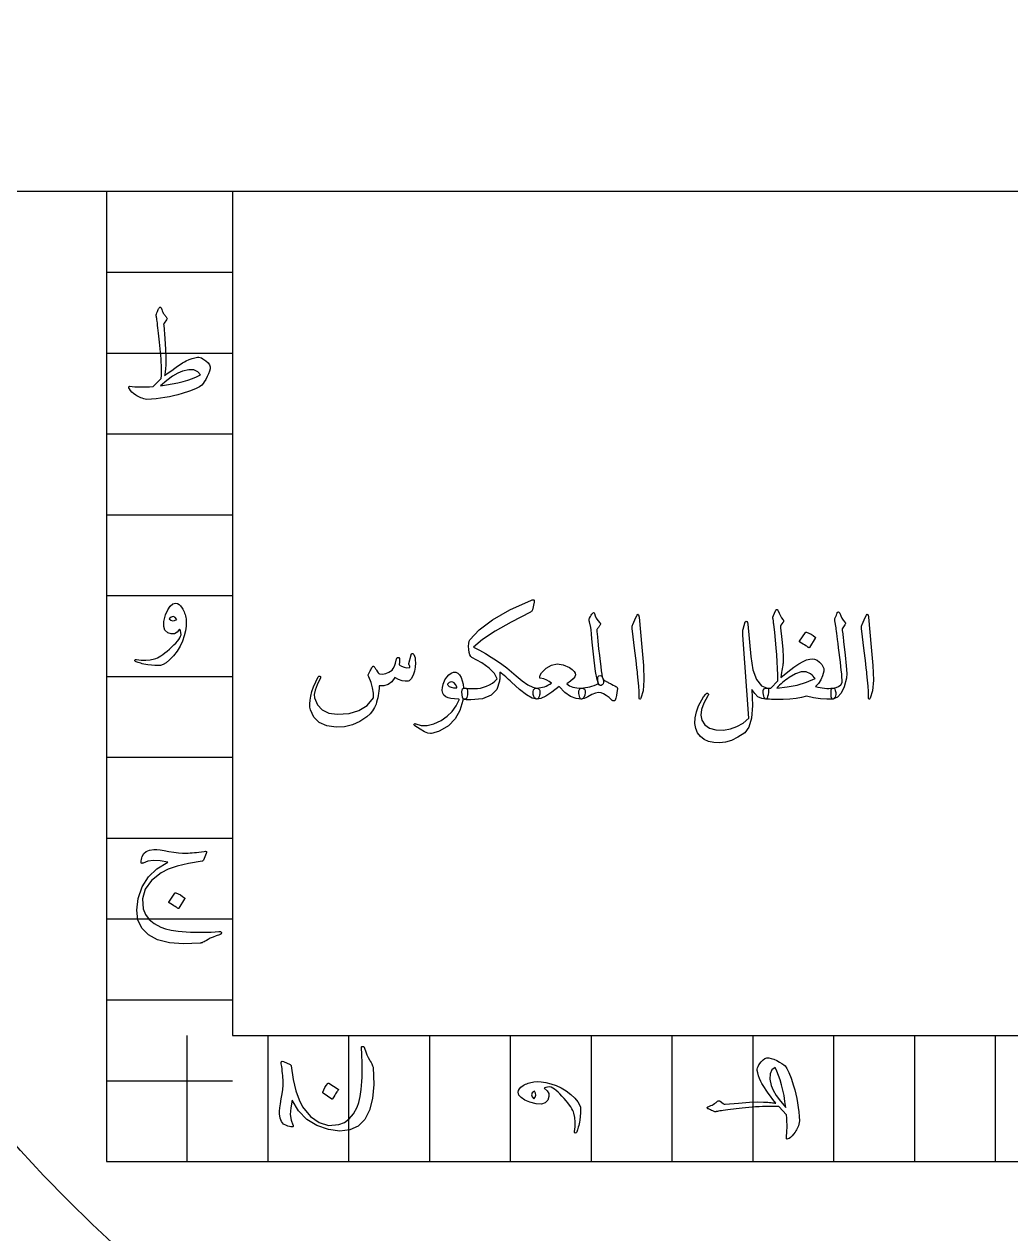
# Model space of a CAD drawing. Header units: millimetres. Extents: x -88 to 88, y -88 to 103.
# Drawn here: x -43.8 to -2.7, y -43.4 to 7 of the extents above; entities that cross this region are included whole.
import ezdxf

# ---------------------------------------------------------------- set-up
doc = ezdxf.new("R2010")
doc.units = ezdxf.units.MM
for name, color, linetype in [('CUT_OUTER', 1, 'Continuous'), ('ENGRAVE', 7, 'Continuous'), ('TEXT', 5, 'Continuous')]:
    doc.layers.add(name, color=color, linetype=linetype)

msp = doc.modelspace()

# ---------------------------------------------------------------- linework, layer by layer
at = {"layer": 'CUT_OUTER'}
msp.add_arc((0, -0.0002), 87.9998, 179.223718, 0.304605, dxfattribs=at)
at = {"layer": 'ENGRAVE'}
for points in [[(-59.4, 0), (59.4, 0)], [(-40.392, 0), (-40.392, -40.392), (40.392, -40.392), (40.392, 0)], [(-40.392, 0), (-35.141, 0)], [(-35.141, 0), (-35.141, -35.141), (35.141, -35.141), (35.141, 0)], [(-40.392, -3.366), (-35.141, -3.366)], [(-40.392, -6.732), (-35.141, -6.732)], [(-40.392, -10.098), (-35.141, -10.098)], [(-40.392, -13.464), (-35.141, -13.464)], [(-40.392, -16.83), (-35.141, -16.83)], [(-40.392, -20.196), (-35.141, -20.196)], [(-40.392, -23.562), (-35.141, -23.562)], [(-40.392, -26.928), (-35.141, -26.928)], [(-40.392, -30.294), (-35.141, -30.294)], [(-40.392, -33.66), (-35.141, -33.66)], [(-37.026, -40.392), (-37.026, -35.141)], [(-33.66, -40.392), (-33.66, -35.141)], [(-30.294, -40.392), (-30.294, -35.141)], [(-26.928, -40.392), (-26.928, -35.141)], [(-23.562, -40.392), (-23.562, -35.141)], [(-20.196, -40.392), (-20.196, -35.141)], [(-16.83, -40.392), (-16.83, -35.141)], [(-13.464, -40.392), (-13.464, -35.141)], [(-10.098, -40.392), (-10.098, -35.141)], [(-6.732, -40.392), (-6.732, -35.141)], [(-3.366, -40.392), (-3.366, -35.141)], [(-40.392, -37.026), (-35.141, -37.026)]]:
    msp.add_lwpolyline(points, dxfattribs=at)
for radius in [86.24, 86.24, 83.93, 79.64, 79.64, 76.252, 69.96, 69.96, 66.264, 59.4, 59.4]:
    msp.add_circle((0, 0), radius, dxfattribs=at)
at = {"layer": 'TEXT'}
for points in [[(-38.3102, -5.1079), (-38.2861, -5.0526), (-38.2645, -5.0037), (-38.2455, -4.9612), (-38.2289, -4.925), (-38.2153, -4.8954), (-38.2048, -4.8729), (-38.1975, -4.8573), (-38.1934, -4.8487), (-38.1848, -4.8376), (-38.1743, -4.8297), (-38.1619, -4.8249), (-38.1476, -4.8233), (-38.1359, -4.8252), (-38.126, -4.8309), (-38.1181, -4.8405), (-38.1121, -4.8538), (-38.0854, -4.9186), (-38.0613, -4.9758), (-38.0397, -5.0253), (-38.0206, -5.0672), (-38.0096, -5.0857), (-37.9971, -5.1054), (-37.983, -5.1263), (-37.9672, -5.1485), (-37.9496, -5.172), (-37.9298, -5.1968), (-37.9077, -5.2229), (-37.8834, -5.2502), (-37.8682, -5.2778), (-37.8631, -5.3048), (-37.8682, -5.3312), (-37.8834, -5.3569), (-37.9799, -5.4839), (-37.993, -5.5046), (-38.0015, -5.5259), (-38.0057, -5.5478), (-38.0054, -5.5703), (-37.9558, -6.1296), (-37.924, -6.5828), (-37.9101, -6.93), (-37.9139, -7.171), (-37.9191, -7.2611), (-37.9247, -7.3432), (-37.9306, -7.4173), (-37.9368, -7.4835), (-37.9433, -7.5421), (-37.9501, -7.5934), (-37.9572, -7.6374), (-37.9647, -7.6741), (-37.8127, -7.5578), (-37.6719, -7.453), (-37.5421, -7.3597), (-37.4235, -7.2777), (-37.3163, -7.2069), (-37.2209, -7.1469), (-37.1372, -7.0976), (-37.0653, -7.0592), (-36.9373, -7.0021), (-36.8175, -6.9576), (-36.7061, -6.9258), (-36.6028, -6.9068), (-36.5482, -6.9052), (-36.491, -6.9157), (-36.4313, -6.9382), (-36.3691, -6.9728), (-36.2459, -7.0602), (-36.1557, -7.1443), (-36.0985, -7.2253), (-36.0744, -7.3031), (-36.0759, -7.3898), (-36.096, -7.4873), (-36.1344, -7.5956), (-36.1912, -7.7147), (-36.2548, -7.8319), (-36.3132, -7.9294), (-36.3665, -8.0072), (-36.4148, -8.0654), (-36.5139, -8.1387), (-36.6841, -8.2216), (-36.9255, -8.314), (-37.238, -8.416), (-37.4122, -8.4665), (-37.5893, -8.5113), (-37.7692, -8.5503), (-37.952, -8.5837), (-38.137, -8.6116), (-38.3236, -8.6345), (-38.5118, -8.6523), (-38.7015, -8.665), (-38.7709, -8.651), (-38.8368, -8.6345), (-38.8992, -8.6155), (-38.9581, -8.5939), (-39.0142, -8.5697), (-39.068, -8.543), (-39.1196, -8.5138), (-39.169, -8.4821), (-39.2557, -8.4185), (-39.3278, -8.355), (-39.3853, -8.2915), (-39.4282, -8.228), (-39.4517, -8.1753), (-39.4561, -8.1391), (-39.4415, -8.1194), (-39.4079, -8.1162), (-39.3127, -8.1275), (-39.2103, -8.1359), (-39.1006, -8.1414), (-38.9836, -8.1441), (-38.8592, -8.144), (-38.7276, -8.141), (-38.5886, -8.1351), (-38.4424, -8.1263), (-38.107, -7.796), (-38.1008, -7.6633), (-38.0975, -7.5293), (-38.097, -7.394), (-38.0994, -7.2574), (-38.1043, -7.1192), (-38.1114, -6.9792), (-38.1208, -6.8372), (-38.1324, -6.6933), (-38.1454, -6.5509), (-38.1591, -6.4132), (-38.1734, -6.2803), (-38.1883, -6.1522), (-38.2032, -6.0285), (-38.2175, -5.9089), (-38.2312, -5.7934), (-38.2442, -5.6821), (-38.2564, -5.5791), (-38.2677, -5.4884), (-38.278, -5.4101), (-38.2874, -5.3442), (-38.2958, -5.2904), (-38.3033, -5.2483), (-38.3098, -5.2179), (-38.3153, -5.1994), (-38.3188, -5.1784), (-38.3191, -5.1562), (-38.3163, -5.1327), (-38.3102, -5.1079)], [(-37.2228, -7.4861), (-37.4194, -7.5677), (-37.6382, -7.6957), (-37.8793, -7.87), (-38.1426, -8.0908), (-37.8874, -8.0592), (-37.6452, -8.0203), (-37.4161, -7.9741), (-37.1999, -7.9205), (-36.9971, -7.8604), (-36.808, -7.7941), (-36.6325, -7.7219), (-36.4707, -7.6436), (-36.5806, -7.508), (-36.7426, -7.4365), (-36.9566, -7.4292), (-37.2228, -7.4861)], [(-25.4758, -20.6787), (-25.4653, -20.6797), (-25.444, -20.6826), (-25.4119, -20.6873), (-25.369, -20.694), (-25.3419, -20.6964), (-25.3112, -20.6984), (-25.2771, -20.7002), (-25.2395, -20.7016), (-25.198, -20.7027), (-25.1524, -20.7035), (-25.1027, -20.704), (-25.0489, -20.7042), (-24.9384, -20.6978), (-24.8202, -20.6787), (-24.6945, -20.647), (-24.5611, -20.6025), (-24.4328, -20.5457), (-24.3172, -20.4768), (-24.2143, -20.3958), (-24.1241, -20.3027), (-24.2355, -20.0734), (-24.448, -19.8479), (-24.7615, -19.6262), (-25.1759, -19.4084), (-25.222, -19.3626), (-25.2585, -19.2915), (-25.2855, -19.1949), (-25.303, -19.073), (-25.3093, -18.9355), (-25.303, -18.8227), (-25.2839, -18.7347), (-25.2522, -18.6715), (-24.8726, -18.2558), (-24.3184, -17.842), (-23.5895, -17.43), (-22.686, -17.02), (-22.6644, -17.0133), (-22.6453, -17.0086), (-22.6288, -17.0057), (-22.6148, -17.0048), (-22.597, -17.0079), (-22.5843, -17.0175), (-22.5767, -17.0334), (-22.5742, -17.0556), (-22.5745, -17.0699), (-22.5754, -17.0823), (-22.577, -17.0927), (-22.5793, -17.1013), (-22.6504, -17.4265), (-22.6612, -17.4532), (-22.6783, -17.4774), (-22.7019, -17.499), (-22.7317, -17.518), (-23.5413, -17.9347), (-24.2066, -18.3158), (-24.7278, -18.6614), (-25.1048, -18.9713), (-24.8504, -19.1057), (-24.6055, -19.2445), (-24.3702, -19.3877), (-24.1444, -19.5354), (-23.9278, -19.6875), (-23.7201, -19.8441), (-23.5213, -20.0051), (-23.3313, -20.1706), (-23.075, -20.3837), (-22.8448, -20.5403), (-22.6406, -20.6403), (-22.4624, -20.6838), (-22.409, -20.6991), (-22.3709, -20.7296), (-22.348, -20.7753), (-22.3404, -20.8363), (-22.3426, -20.883), (-22.3493, -20.9316), (-22.3604, -20.9821), (-22.376, -21.0345), (-22.3947, -21.0811), (-22.4154, -21.1145), (-22.4379, -21.1345), (-22.4624, -21.1412), (-22.6602, -21.0973), (-22.9032, -20.9659), (-23.1913, -20.7467), (-23.5244, -20.4399), (-23.5832, -20.3821), (-23.6426, -20.3256), (-23.7026, -20.2703), (-23.7633, -20.2163), (-23.8246, -20.1639), (-23.8865, -20.1134), (-23.9491, -20.0648), (-24.0123, -20.0181), (-24.0081, -20.0686), (-24.0059, -20.1185), (-24.0056, -20.1677), (-24.0072, -20.2163), (-24.01, -20.264), (-24.0135, -20.3103), (-24.0177, -20.3554), (-24.0224, -20.3993), (-24.1387, -20.7372), (-24.3756, -20.9786), (-24.7332, -21.1234), (-25.2115, -21.1717), (-25.2536, -21.1713), (-25.2935, -21.1704), (-25.3311, -21.1688), (-25.3665, -21.1666), (-25.3997, -21.1637), (-25.4307, -21.1602), (-25.4594, -21.1561), (-25.4859, -21.1513), (-25.5304, -21.1221), (-25.5621, -21.0599), (-25.5812, -20.9646), (-25.5876, -20.8363), (-25.5806, -20.7674), (-25.5596, -20.7181), (-25.5247, -20.6886), (-25.4758, -20.6787)], [(-37.924, -17.6349), (-37.8313, -17.4196), (-37.7309, -17.2665), (-37.623, -17.1756), (-37.5074, -17.1471), (-37.4349, -17.1598), (-37.3651, -17.1979), (-37.2977, -17.2614), (-37.233, -17.3503), (-37.2018, -17.4018), (-37.1745, -17.4545), (-37.151, -17.5085), (-37.1313, -17.5637), (-37.1145, -17.6206), (-37.0996, -17.6794), (-37.0865, -17.74), (-37.0754, -17.8026), (-37.0649, -17.942), (-37.0742, -18.1062), (-37.1031, -18.2952), (-37.1516, -18.5089), (-37.2234, -18.7303), (-37.3219, -18.9421), (-37.447, -19.1444), (-37.5988, -19.3372), (-37.7579, -19.5052), (-37.8999, -19.6281), (-38.0247, -19.7059), (-38.1324, -19.7387), (-38.2423, -19.7444), (-38.3687, -19.7412), (-38.5116, -19.7291), (-38.671, -19.7082), (-38.7519, -19.695), (-38.8267, -19.6809), (-38.8954, -19.6658), (-38.9581, -19.6497), (-39.0152, -19.6334), (-39.0668, -19.6173), (-39.113, -19.6016), (-39.1538, -19.5862), (-39.1779, -19.5729), (-39.1944, -19.5583), (-39.2033, -19.5424), (-39.2046, -19.5252), (-39.1967, -19.5081), (-39.183, -19.4973), (-39.1636, -19.4928), (-39.1385, -19.4947), (-38.9426, -19.5138), (-38.7511, -19.5151), (-38.564, -19.4986), (-38.3814, -19.4643), (-38.325, -19.4468), (-38.2626, -19.4198), (-38.1942, -19.3833), (-38.1197, -19.3372), (-38.0392, -19.2816), (-37.9526, -19.2165), (-37.8601, -19.1419), (-37.7614, -19.0577), (-37.6649, -18.9707), (-37.5785, -18.8875), (-37.5023, -18.8081), (-37.4362, -18.7325), (-37.3806, -18.6604), (-37.3359, -18.5915), (-37.3019, -18.5258), (-37.2787, -18.4632), (-37.292, -18.3685), (-37.3066, -18.298), (-37.3225, -18.2517), (-37.3397, -18.2294), (-37.4429, -18.3511), (-37.5594, -18.4162), (-37.6893, -18.4248), (-37.8326, -18.3768), (-37.9507, -18.2733), (-38.0054, -18.1151), (-37.9965, -17.9023), (-37.924, -17.6349)], [(-19.9267, -18.7223), (-19.8946, -19.0425), (-19.8644, -19.3271), (-19.8362, -19.576), (-19.8098, -19.7895), (-19.7853, -19.967), (-19.7628, -20.1083), (-19.7422, -20.2135), (-19.7234, -20.2824), (-19.6961, -20.3713), (-19.6904, -20.445), (-19.7063, -20.5034), (-19.7437, -20.5466), (-19.7898, -20.5704), (-19.8314, -20.5708), (-19.8686, -20.5476), (-19.9013, -20.5009), (-19.9588, -20.3227), (-20.0194, -19.9965), (-20.0833, -19.5224), (-20.1503, -18.9002), (-20.1741, -18.6325), (-20.1947, -18.4187), (-20.2122, -18.259), (-20.2265, -18.1532), (-20.2824, -17.9195), (-20.2897, -17.8782), (-20.2913, -17.8407), (-20.2872, -17.807), (-20.2773, -17.7772), (-20.2338, -17.7041), (-20.1998, -17.6476), (-20.1754, -17.6076), (-20.1604, -17.5841), (-20.1299, -17.5495), (-20.1045, -17.5371), (-20.0842, -17.5469), (-20.069, -17.579), (-20.0413, -17.6698), (-19.994, -17.7645), (-19.927, -17.8629), (-19.8403, -17.9652), (-19.8244, -17.9855), (-19.8174, -18.0058), (-19.8193, -18.0262), (-19.8301, -18.0465), (-19.8474, -18.0711), (-19.8638, -18.0941), (-19.8792, -18.1156), (-19.8936, -18.1354), (-19.9071, -18.1537), (-19.9197, -18.1704), (-19.9313, -18.1854), (-19.9419, -18.1989), (-19.9572, -18.2218), (-19.9673, -18.2447), (-19.9724, -18.2675), (-19.9724, -18.2904), (-19.9657, -18.3403), (-19.9559, -18.4289), (-19.9429, -18.5562), (-19.9267, -18.7223)], [(-18.3463, -17.7365), (-18.2977, -17.6425), (-18.2586, -17.6095), (-18.2291, -17.6374), (-18.2091, -17.7264), (-18.0922, -18.9713), (-18.0227, -19.7355), (-18.0071, -20.3459), (-18.0455, -20.8026), (-18.138, -21.1056), (-18.1548, -21.1304), (-18.1697, -21.1437), (-18.1827, -21.1456), (-18.1939, -21.1361), (-18.2028, -21.1212), (-18.2091, -21.1018), (-18.2129, -21.078), (-18.2142, -21.0497), (-18.2142, -20.8296), (-18.2243, -20.5962), (-18.2447, -20.3494), (-18.2752, -20.0893), (-18.2818, -20.0213), (-18.3018, -19.8377), (-18.3352, -19.5386), (-18.3819, -19.1238), (-18.4937, -18.204), (-18.4962, -18.1551), (-18.4937, -18.11), (-18.4861, -18.0687), (-18.4733, -18.0312)], [(-11.2423, -21.0192), (-11.4462, -21.0751), (-11.6767, -21.1158), (-11.934, -21.1412), (-12.2179, -21.1513), (-12.3604, -21.1532), (-12.4879, -21.1539), (-12.6005, -21.1532), (-12.6981, -21.1513), (-12.7809, -21.1488), (-12.8487, -21.1463), (-12.9016, -21.1437), (-12.9395, -21.1412), (-12.9595, -21.1301), (-12.9789, -21.1069), (-12.9976, -21.0716), (-13.0157, -21.0243), (-13.051, -20.8811), (-13.05, -20.7766), (-13.0129, -20.7108), (-12.9395, -20.6838), (-12.721, -20.6787), (-12.4415, -20.3789), (-12.4418, -20.1287), (-12.4479, -19.8657), (-12.4596, -19.59), (-12.4771, -19.3016), (-12.5003, -19.0009), (-12.5292, -18.688), (-12.5638, -18.3631), (-12.6041, -18.0262), (-12.6091, -17.9779), (-12.6137, -17.9347), (-12.6179, -17.8966), (-12.6219, -17.8636), (-12.6259, -17.8356), (-12.6302, -17.8127), (-12.6348, -17.795), (-12.6397, -17.7823), (-12.6397, -17.734), (-12.6194, -17.6603), (-12.5787, -17.5612), (-12.5177, -17.4367), (-12.5095, -17.4234), (-12.5, -17.4138), (-12.4892, -17.4081), (-12.4771, -17.4062), (-12.465, -17.4084), (-12.4542, -17.4151), (-12.4447, -17.4262), (-12.4364, -17.4418), (-12.3831, -17.5685), (-12.3297, -17.6743), (-12.2764, -17.7591), (-12.223, -17.8229), (-12.2001, -17.8521), (-12.1925, -17.8839), (-12.2001, -17.9182), (-12.223, -17.955), (-12.3094, -18.0668), (-12.3199, -18.0852), (-12.3259, -18.11), (-12.3275, -18.1411), (-12.3246, -18.1786), (-12.2684, -18.6588), (-12.2319, -19.0628), (-12.2151, -19.3906), (-12.2179, -19.6421), (-12.2217, -19.687), (-12.2281, -19.7406), (-12.237, -19.8027), (-12.2484, -19.8733), (-12.2621, -19.9522), (-12.2776, -20.0391), (-12.2951, -20.1339), (-12.3145, -20.2367), (-12.022, -19.9988), (-11.7695, -19.8085), (-11.557, -19.6659), (-11.3846, -19.571), (-11.235, -19.5097), (-11.1063, -19.4731), (-10.9987, -19.4614), (-10.912, -19.4744), (-10.7986, -19.5217), (-10.6973, -19.5976), (-10.608, -19.7021), (-10.5308, -19.8352), (-10.5207, -19.8616), (-10.5156, -19.8949), (-10.5156, -19.9353), (-10.5207, -19.9826), (-10.569, -20.169), (-10.6426, -20.337), (-10.7417, -20.4866), (-10.8662, -20.6178), (-10.7703, -20.6411), (-10.6757, -20.6603), (-10.5823, -20.6754), (-10.4902, -20.6864), (-10.3994, -20.6929), (-10.3098, -20.6946), (-10.2215, -20.6916), (-10.1345, -20.6838), (-10.1021, -20.6857), (-10.076, -20.7016), (-10.0564, -20.7315), (-10.043, -20.7753), (-10.0262, -20.8671), (-10.0214, -20.9443), (-10.0287, -21.0068), (-10.0481, -21.0548), (-10.0745, -21.0926), (-10.0976, -21.1196), (-10.1177, -21.1358), (-10.1345, -21.1412), (-10.3905, -21.1488), (-10.6604, -21.131), (-10.9444, -21.0878), (-11.2423, -21.0192)], [(-10.0583, -17.7873), (-10.024, -17.7044), (-9.9973, -17.6387), (-9.9782, -17.5901), (-9.9668, -17.5587), (-9.9579, -17.5387), (-9.9465, -17.5244), (-9.9325, -17.5158), (-9.916, -17.5129), (-9.8972, -17.5161), (-9.8817, -17.5256), (-9.8693, -17.5415), (-9.8601, -17.5637), (-9.8178, -17.6727), (-9.7673, -17.7708), (-9.7086, -17.8582), (-9.6416, -17.9347), (-9.6228, -17.9592), (-9.6174, -17.9868), (-9.6254, -18.0176), (-9.6467, -18.0516), (-9.7584, -18.2091), (-9.7508, -18.2796), (-9.7432, -18.3488), (-9.7356, -18.4168), (-9.728, -18.4835), (-9.7203, -18.5489), (-9.7127, -18.6131), (-9.7051, -18.676), (-9.6975, -18.7376), (-9.6273, -19.308), (-9.5844, -19.7539), (-9.5688, -20.0753), (-9.5806, -20.2722), (-9.6765, -20.6295), (-9.8016, -20.8934), (-9.956, -21.064), (-10.1396, -21.1412), (-10.1446, -21.1412), (-10.1497, -21.1412), (-10.1548, -21.1412), (-10.1599, -21.1412), (-10.1901, -21.1126), (-10.2094, -21.0472), (-10.218, -20.9449), (-10.2158, -20.8058), (-10.211, -20.7543), (-10.1967, -20.7169), (-10.1729, -20.6934), (-10.1396, -20.6838), (-10.0106, -20.6581), (-9.9033, -20.6114), (-9.8175, -20.5438), (-9.7534, -20.4552), (-9.7577, -20.3488), (-9.7654, -20.2278), (-9.7767, -20.0921), (-9.7915, -19.9419), (-9.8094, -19.7777), (-9.8302, -19.6002), (-9.8539, -19.4093), (-9.8804, -19.2051), (-9.9049, -19.0044), (-9.9274, -18.824), (-9.9481, -18.6639), (-9.9668, -18.5242), (-9.983, -18.4047), (-9.996, -18.3057), (-10.0059, -18.2269), (-10.0125, -18.1685), (-10.0633, -17.8788), (-10.0649, -17.8502), (-10.0646, -17.8254), (-10.0624, -17.8045), (-10.0583, -17.7873)], [(-8.798, -17.7365), (-8.7494, -17.6425), (-8.7104, -17.6095), (-8.6808, -17.6374), (-8.6608, -17.7264), (-8.544, -18.9713), (-8.4744, -19.7355), (-8.4588, -20.3459), (-8.4973, -20.8026), (-8.5897, -21.1056), (-8.6065, -21.1304), (-8.6214, -21.1437), (-8.6345, -21.1456), (-8.6456, -21.1361), (-8.6545, -21.1212), (-8.6608, -21.1018), (-8.6646, -21.078), (-8.6659, -21.0497), (-8.6659, -20.8296), (-8.6761, -20.5962), (-8.6964, -20.3494), (-8.7269, -20.0893), (-8.7336, -20.0213), (-8.7536, -19.8377), (-8.7869, -19.5386), (-8.8336, -19.1238), (-8.9454, -18.204), (-8.9479, -18.1551), (-8.9454, -18.11), (-8.9378, -18.0687), (-8.9251, -18.0312)], [(-37.4616, -17.8229), (-37.5366, -17.7321), (-37.6141, -17.6984), (-37.6941, -17.7219), (-37.7767, -17.8026), (-37.7094, -17.8572), (-37.6344, -17.8788), (-37.5518, -17.8674), (-37.4616, -17.8229)], [(-13.5595, -19.3728), (-13.4689, -19.9191), (-13.3194, -20.323), (-13.1107, -20.5847), (-12.843, -20.7042), (-12.8258, -20.7296), (-12.8201, -20.7804), (-12.8258, -20.8566), (-12.843, -20.9582), (-12.8601, -21.0383), (-12.8811, -21.0954), (-12.9058, -21.1297), (-12.9344, -21.1412), (-13.1078, -21.1158), (-13.2622, -21.0395), (-13.3975, -20.9125), (-13.5137, -20.7346), (-13.4867, -21.408), (-13.5277, -21.9339), (-13.6366, -22.3125), (-13.8135, -22.5437), (-14.0943, -22.7263), (-14.3624, -22.8575), (-14.6177, -22.9372), (-14.8603, -22.9655), (-15.1027, -22.9524), (-15.3164, -22.9032), (-15.5016, -22.8178), (-15.6582, -22.6961), (-15.7785, -22.5431), (-15.8551, -22.3633), (-15.8878, -22.1569), (-15.8767, -21.9237), (-15.8543, -21.7992), (-15.8227, -21.6747), (-15.7819, -21.5502), (-15.7318, -21.4257), (-15.6723, -21.3012), (-15.6029, -21.1767), (-15.5237, -21.0522), (-15.4346, -20.9277), (-15.4212, -20.9144), (-15.4066, -20.9049), (-15.3907, -20.8992), (-15.3736, -20.8973), (-15.3593, -20.8992), (-15.3469, -20.9049), (-15.3364, -20.9144), (-15.3279, -20.9277), (-15.3231, -20.9439), (-15.324, -20.962), (-15.3307, -20.9821), (-15.3431, -21.004), (-15.5175, -21.3054), (-15.6188, -21.5744), (-15.647, -21.811), (-15.6023, -22.0152), (-15.4711, -22.2124), (-15.2758, -22.3468), (-15.0163, -22.4182), (-14.6927, -22.4268), (-14.4062, -22.3811), (-14.1362, -22.2845), (-13.8828, -22.1372), (-13.6459, -21.939), (-13.8898, -18.4835), (-13.8952, -18.4009), (-13.8961, -18.3311), (-13.8926, -18.2739), (-13.8847, -18.2294), (-13.7881, -17.9245), (-13.7513, -17.8985), (-13.7221, -17.9068), (-13.7005, -17.9493), (-13.6865, -18.0262)], [(-11.2829, -18.3616), (-11.2766, -18.3552), (-11.2677, -18.3514), (-11.2562, -18.3501), (-11.2423, -18.3514), (-11.1435, -18.3914), (-11.0504, -18.4403), (-10.9631, -18.4981), (-10.8815, -18.5648), (-10.8735, -18.575), (-10.87, -18.5851), (-10.871, -18.5953), (-10.8764, -18.6055), (-11.1152, -18.9917), (-11.1241, -19.0009), (-11.1356, -19.0031), (-11.1495, -18.9983), (-11.166, -18.9866), (-11.1803, -18.9764), (-11.2029, -18.9612), (-11.2337, -18.9409), (-11.2728, -18.9154), (-11.3207, -18.885), (-11.3782, -18.8494), (-11.4452, -18.8087), (-11.5218, -18.763), (-11.5319, -18.7554), (-11.537, -18.7478), (-11.537, -18.7401), (-11.5319, -18.7325)], [(-27.7066, -19.2966), (-27.6977, -19.2743), (-27.6862, -19.2584), (-27.6723, -19.2489), (-27.6558, -19.2457), (-27.6345, -19.2483), (-27.6164, -19.2559), (-27.6014, -19.2686), (-27.5897, -19.2864), (-27.5608, -19.3499), (-27.5401, -19.4287), (-27.5278, -19.5227), (-27.5236, -19.6319), (-27.5347, -19.8104), (-27.5681, -19.98), (-27.6237, -20.1407), (-27.7015, -20.2925), (-27.7282, -20.3291), (-27.7574, -20.3573), (-27.7891, -20.3773), (-27.8234, -20.3891), (-27.9476, -20.397), (-28.0813, -20.3751), (-28.2246, -20.3234), (-28.3773, -20.2417), (-28.506, -20.418), (-28.6581, -20.5352), (-28.8337, -20.5933), (-29.0329, -20.5924), (-29.0394, -20.6996), (-29.0487, -20.8026), (-29.061, -20.9015), (-29.0761, -20.9963), (-29.094, -21.0877), (-29.1148, -21.1761), (-29.1385, -21.2617), (-29.165, -21.3444), (-29.2266, -21.4937), (-29.3098, -21.6315), (-29.4146, -21.7579), (-29.541, -21.8729), (-29.8367, -22.0698), (-30.1495, -22.2083), (-30.4795, -22.2883), (-30.8267, -22.3099), (-31.2176, -22.2569), (-31.5266, -22.1181), (-31.7537, -21.8936), (-31.8989, -21.5833), (-31.9186, -21.4715), (-31.9217, -21.3394), (-31.9084, -21.1869), (-31.8785, -21.0141), (-31.8306, -20.8248), (-31.7629, -20.6279), (-31.6756, -20.4234), (-31.5686, -20.2112), (-31.56, -20.1979), (-31.5495, -20.1884), (-31.5371, -20.1827), (-31.5228, -20.1808), (-31.5085, -20.182), (-31.4962, -20.1858), (-31.4857, -20.1922), (-31.4771, -20.2011), (-31.4714, -20.2141), (-31.4695, -20.2278), (-31.4714, -20.2421), (-31.4771, -20.257), (-31.613, -20.5393), (-31.7007, -20.7715), (-31.7401, -20.9535), (-31.7312, -21.0853), (-31.6029, -21.3759), (-31.4009, -21.5871), (-31.1252, -21.7189), (-30.7758, -21.7713), (-30.2874, -21.7402), (-29.8739, -21.6163), (-29.5353, -21.3997), (-29.2717, -21.0904), (-29.2726, -20.8865), (-29.306, -20.6711), (-29.3717, -20.4444), (-29.4699, -20.2062), (-29.4823, -20.182), (-29.4889, -20.1604), (-29.4899, -20.1414), (-29.4851, -20.1249), (-29.4578, -20.0682), (-29.4318, -20.015), (-29.407, -19.9653), (-29.3835, -19.9191), (-29.3613, -19.877), (-29.3403, -19.8397), (-29.3206, -19.8071), (-29.3022, -19.7793), (-29.2917, -19.7676), (-29.2806, -19.7628), (-29.2688, -19.765), (-29.2564, -19.7742), (-29.2501, -19.7812), (-29.2412, -19.792), (-29.2298, -19.8066), (-29.2158, -19.825), (-29.1999, -19.8473), (-29.1828, -19.8733), (-29.1643, -19.9032), (-29.1447, -19.9368), (-29.1046, -20.0016), (-29.071, -20.0486), (-29.0437, -20.0779), (-29.0227, -20.0893), (-28.8906, -20.1004), (-28.7585, -20.0779), (-28.6263, -20.0216), (-28.4942, -19.9318), (-28.4463, -19.872), (-28.3989, -19.7742), (-28.3522, -19.6383), (-28.3062, -19.4643), (-28.3017, -19.4477), (-28.2935, -19.4338), (-28.2814, -19.4223), (-28.2655, -19.4134), (-28.2506, -19.4077), (-28.2363, -19.4058), (-28.2227, -19.4077), (-28.2096, -19.4134), (-28.1903, -19.4452), (-28.183, -19.5049), (-28.1877, -19.5926), (-28.2046, -19.7082), (-28.102, -19.7711), (-27.9924, -19.8123), (-27.8758, -19.832), (-27.7523, -19.8301), (-27.7539, -19.793), (-27.7587, -19.7628), (-27.7666, -19.7396), (-27.7777, -19.7234), (-27.7904, -19.7082), (-27.798, -19.6929), (-27.8006, -19.6777), (-27.798, -19.6624)], [(-25.552, -21.1971), (-25.6711, -21.6153), (-25.8708, -21.9657), (-26.1513, -22.248), (-26.5124, -22.4624), (-26.5629, -22.4841), (-26.6128, -22.5037), (-26.662, -22.521), (-26.7106, -22.5361), (-26.7582, -22.5486), (-26.8046, -22.5583), (-26.8497, -22.5651), (-26.8935, -22.5691), (-27.0028, -22.5535), (-27.1476, -22.4967), (-27.328, -22.3985), (-27.544, -22.2591), (-27.5671, -22.2391), (-27.5808, -22.2197), (-27.5849, -22.201), (-27.5795, -22.1829), (-27.5675, -22.1689), (-27.5516, -22.1626), (-27.5319, -22.1638), (-27.5084, -22.1727), (-27.2838, -22.2455), (-27.032, -22.2451), (-26.7528, -22.1718), (-26.4463, -22.0254), (-26.1961, -21.8555), (-25.989, -21.6557), (-25.8251, -21.4261), (-25.7044, -21.1666), (-25.7054, -21.1574), (-25.7082, -21.1501), (-25.713, -21.1447), (-25.7197, -21.1412), (-25.8947, -21.131), (-26.0436, -21.1107), (-26.1665, -21.0802), (-26.2634, -21.0395), (-26.3384, -20.9767), (-26.3854, -20.8896), (-26.4044, -20.7785), (-26.3955, -20.6432), (-26.3927, -20.6252), (-26.3892, -20.607), (-26.385, -20.5884), (-26.3803, -20.5695), (-26.3749, -20.55), (-26.3688, -20.5295), (-26.3622, -20.508), (-26.3549, -20.4856), (-26.2952, -20.3405), (-26.2227, -20.2201), (-26.1376, -20.1245), (-26.0398, -20.0537), (-25.9398, -20.015), (-25.848, -20.0156), (-25.7645, -20.0556), (-25.6892, -20.135), (-25.6234, -20.2455), (-25.5736, -20.3739), (-25.5396, -20.52), (-25.5215, -20.6838), (-25.5115, -20.6837), (-25.5018, -20.6832), (-25.4924, -20.6824), (-25.4834, -20.6813), (-25.4743, -20.6802), (-25.465, -20.6794), (-25.4553, -20.6789), (-25.4453, -20.6787), (-25.411, -20.6861), (-25.3843, -20.708), (-25.3652, -20.7445), (-25.3538, -20.7956), (-25.349, -20.8518), (-25.35, -20.9087), (-25.3567, -20.9662), (-25.369, -21.0243), (-25.3852, -21.0754), (-25.4033, -21.112), (-25.4234, -21.1339), (-25.4453, -21.1412), (-25.5418, -21.1412), (-25.5425, -21.1504), (-25.5444, -21.1628), (-25.5475, -21.1783), (-25.552, -21.1971)], [(-20.6025, -20.6838), (-20.5282, -20.6949), (-20.478, -20.7283), (-20.452, -20.7839), (-20.4501, -20.8617), (-20.4749, -20.9821), (-20.5085, -21.0688), (-20.5511, -21.1218), (-20.6025, -21.1412), (-20.8366, -21.1199), (-21.0713, -21.0256), (-21.3066, -20.8582), (-21.5426, -20.6178), (-21.8402, -20.8487), (-22.0927, -21.0129), (-22.3001, -21.1104), (-22.4624, -21.1412), (-22.5161, -21.1291), (-22.5602, -21.0929), (-22.5948, -21.0326), (-22.6199, -20.9481), (-22.6272, -20.8363), (-22.6034, -20.755), (-22.5485, -20.7042), (-22.4624, -20.6838), (-22.3841, -20.6762), (-22.3068, -20.6635), (-22.2304, -20.6457), (-22.1549, -20.6229), (-22.0805, -20.5946), (-22.0069, -20.5606), (-21.9344, -20.5209), (-21.8628, -20.4755), (-21.9507, -20.4037), (-22.0571, -20.3459), (-22.1819, -20.3021), (-22.3252, -20.2722), (-22.3382, -20.2668), (-22.3468, -20.2557), (-22.3509, -20.2389), (-22.3506, -20.2163), (-22.3264, -20.1385), (-22.2744, -20.0524), (-22.1943, -19.9581), (-22.0863, -19.8555), (-21.8612, -19.7206), (-21.6227, -19.6713), (-21.3708, -19.7079), (-21.1056, -19.8301), (-20.9932, -19.9083), (-20.915, -19.9851), (-20.8712, -20.0607), (-20.8617, -20.135), (-20.8896, -20.2151), (-20.9582, -20.3027), (-21.0675, -20.398), (-21.2174, -20.5009), (-21.1104, -20.5809), (-20.9722, -20.6381), (-20.8029, -20.6724), (-20.6025, -20.6838)], [(-11.0746, -20.0893), (-11.2502, -20.0093), (-11.457, -20.008), (-11.6948, -20.0855), (-11.9638, -20.2417), (-12.0342, -20.291), (-12.103, -20.3421), (-12.1701, -20.3951), (-12.2357, -20.4501), (-12.2997, -20.5063), (-12.3621, -20.5631), (-12.4229, -20.6206), (-12.4822, -20.6787), (-12.0413, -20.6349), (-11.6285, -20.5543), (-11.2435, -20.4367), (-10.8866, -20.2824), (-10.9174, -20.236), (-10.959, -20.1884), (-11.0114, -20.1395), (-11.0746, -20.0893)], [(-25.7959, -20.6279), (-25.8493, -20.5349), (-25.9077, -20.4691), (-25.9712, -20.4307), (-26.0398, -20.4196), (-26.0808, -20.4304), (-26.1173, -20.4475), (-26.1494, -20.471), (-26.177, -20.5009), (-26.1859, -20.5168), (-26.1872, -20.5339), (-26.1808, -20.5523), (-26.1668, -20.572), (-26.1144, -20.6181), (-26.0385, -20.6495), (-25.9391, -20.6664), (-25.8162, -20.6686), (-25.8035, -20.666), (-25.7959, -20.6584), (-25.7934, -20.6457), (-25.7959, -20.6279)], [(-19.886, -20.1655), (-19.8263, -20.1604), (-19.7793, -20.1757), (-19.745, -20.2112), (-19.7234, -20.2671), (-19.7136, -20.2948), (-19.6942, -20.3218), (-19.6653, -20.3481), (-19.6269, -20.3739), (-19.6027, -20.3874), (-19.576, -20.4024), (-19.5468, -20.4191), (-19.5151, -20.4374), (-19.4808, -20.4566), (-19.4439, -20.4761), (-19.4045, -20.496), (-19.3626, -20.5161), (-19.2845, -20.5539), (-19.2229, -20.586), (-19.1778, -20.6124), (-19.1492, -20.633), (-19.1298, -20.6511), (-19.1174, -20.6699), (-19.112, -20.6892), (-19.1136, -20.7092), (-19.1349, -20.8611), (-19.1581, -20.9913), (-19.1832, -21.0999), (-19.2102, -21.1869), (-19.2172, -21.198), (-19.228, -21.206), (-19.2426, -21.2107), (-19.261, -21.2123), (-19.2842, -21.2114), (-19.3029, -21.2085), (-19.3172, -21.2037), (-19.3271, -21.1971), (-19.4554, -21.078), (-19.576, -20.9849), (-19.6891, -20.9179), (-19.7946, -20.8769), (-19.9013, -20.868), (-20.0283, -20.8922), (-20.1757, -20.9493), (-20.3434, -21.0395), (-20.4244, -21.084), (-20.4945, -21.1158), (-20.5539, -21.1348), (-20.6025, -21.1412), (-20.626, -21.137), (-20.6457, -21.1247), (-20.6616, -21.104), (-20.6737, -21.0751), (-20.715, -20.9096), (-20.7169, -20.7893), (-20.6794, -20.714), (-20.6025, -20.6838), (-20.5203, -20.6743), (-20.4361, -20.661), (-20.35, -20.6438), (-20.2621, -20.6229), (-20.1725, -20.5978), (-20.0817, -20.5682), (-19.9896, -20.5342), (-19.8962, -20.4958), (-19.926, -20.3589), (-19.9343, -20.2582), (-19.921, -20.1938), (-19.886, -20.1655)], [(-36.2293, -27.5703), (-36.3513, -27.8447), (-36.3624, -27.8628), (-36.3754, -27.8764), (-36.3904, -27.8857), (-36.4072, -27.8904), (-36.9709, -27.9793), (-37.4426, -28.0886), (-37.8221, -28.2182), (-38.1095, -28.3681), (-38.5126, -28.6968), (-38.7714, -29.0579), (-38.8861, -29.4514), (-38.8565, -29.8773), (-38.767, -30.1079), (-38.6151, -30.3118), (-38.4011, -30.489), (-38.1248, -30.6395), (-37.9307, -30.7069), (-37.689, -30.7615), (-37.3997, -30.8034), (-37.0627, -30.8326), (-36.8836, -30.8412), (-36.707, -30.8466), (-36.533, -30.8488), (-36.3615, -30.8479), (-36.1931, -30.8441), (-36.0286, -30.8377), (-35.8679, -30.8288), (-35.711, -30.8174), (-35.6742, -30.8149), (-35.645, -30.8174), (-35.6234, -30.825), (-35.6094, -30.8377), (-35.6018, -30.8533), (-35.5992, -30.8695), (-35.6018, -30.8863), (-35.6094, -30.9038), (-35.6149, -30.9132), (-35.6215, -30.9209), (-35.6289, -30.9271), (-35.6373, -30.9317), (-35.6464, -30.9357), (-35.6558, -30.94), (-35.6654, -30.9446), (-35.6755, -30.9495), (-35.8219, -30.9962), (-35.9511, -31.0448), (-36.0632, -31.0953), (-36.1582, -31.1477), (-36.219, -31.1855), (-36.2744, -31.2176), (-36.3245, -31.2439), (-36.3691, -31.2646), (-36.4077, -31.2805), (-36.4396, -31.2925), (-36.4648, -31.3008), (-36.4834, -31.3052), (-37.1783, -31.331), (-37.7691, -31.2811), (-38.2556, -31.1556), (-38.638, -30.9546), (-38.9143, -30.6789), (-39.0776, -30.3347), (-39.1277, -29.9218), (-39.0649, -29.4403), (-38.8984, -28.9553), (-38.638, -28.5421), (-38.2836, -28.2007), (-37.8351, -27.9311), (-38.1527, -27.8704), (-38.4297, -27.8561), (-38.666, -27.8882), (-38.8616, -27.9666), (-38.8787, -27.973), (-38.8946, -27.9768), (-38.9092, -27.9781), (-38.9226, -27.9768), (-38.9337, -27.9727), (-38.9416, -27.9654), (-38.9464, -27.9549), (-38.948, -27.9412), (-38.941, -27.878), (-38.9302, -27.8155), (-38.9156, -27.7535), (-38.8972, -27.6922), (-38.8324, -27.5731), (-38.7295, -27.4852), (-38.5885, -27.4283), (-38.4093, -27.4026), (-38.296, -27.4035), (-38.154, -27.4166), (-37.9834, -27.4416), (-37.7843, -27.4788), (-37.5788, -27.516), (-37.3892, -27.5411), (-37.2155, -27.5541), (-37.0576, -27.555), (-36.9817, -27.5517), (-36.9014, -27.5468), (-36.8166, -27.5403), (-36.7273, -27.5322), (-36.6336, -27.5222), (-36.5355, -27.5099), (-36.4329, -27.4955), (-36.3259, -27.4788), (-36.2646, -27.4769), (-36.2281, -27.4915), (-36.2163, -27.5226), (-36.2293, -27.5703)], [(-37.5404, -29.2167), (-37.534, -29.2104), (-37.5251, -29.2065), (-37.5137, -29.2053), (-37.4997, -29.2065), (-37.401, -29.2466), (-37.3079, -29.2955), (-37.2206, -29.3533), (-37.1389, -29.42), (-37.131, -29.4301), (-37.1275, -29.4403), (-37.1285, -29.4505), (-37.1339, -29.4606), (-37.3727, -29.8468), (-37.3816, -29.856), (-37.393, -29.8583), (-37.407, -29.8535), (-37.4235, -29.8417), (-37.4378, -29.8316), (-37.4604, -29.8163), (-37.4912, -29.796), (-37.5302, -29.7706), (-37.5782, -29.7401), (-37.6357, -29.7045), (-37.7027, -29.6639), (-37.7792, -29.6182), (-37.7894, -29.6105), (-37.7945, -29.6029), (-37.7945, -29.5953), (-37.7894, -29.5877)], [(-33.0177, -36.2293), (-32.7433, -36.3513), (-32.7252, -36.3624), (-32.7116, -36.3754), (-32.7023, -36.3904), (-32.6976, -36.4072), (-32.6087, -36.9709), (-32.4994, -37.4426), (-32.3698, -37.8221), (-32.2199, -38.1095), (-31.8912, -38.5126), (-31.5301, -38.7714), (-31.1366, -38.8861), (-30.7107, -38.8565), (-30.4801, -38.767), (-30.2762, -38.6151), (-30.099, -38.4011), (-29.9485, -38.1248), (-29.8811, -37.9307), (-29.8265, -37.689), (-29.7846, -37.3997), (-29.7554, -37.0627), (-29.7468, -36.8836), (-29.7414, -36.707), (-29.7392, -36.533), (-29.7401, -36.3615), (-29.7439, -36.1931), (-29.7503, -36.0286), (-29.7592, -35.8679), (-29.7706, -35.711), (-29.7731, -35.6742), (-29.7706, -35.645), (-29.763, -35.6234), (-29.7503, -35.6094), (-29.7347, -35.6018), (-29.7185, -35.5992), (-29.7017, -35.6018), (-29.6842, -35.6094), (-29.6748, -35.6149), (-29.6671, -35.6215), (-29.6609, -35.6289), (-29.6563, -35.6373), (-29.6523, -35.6464), (-29.648, -35.6558), (-29.6434, -35.6654), (-29.6385, -35.6755), (-29.5918, -35.8219), (-29.5432, -35.9511), (-29.4927, -36.0632), (-29.4403, -36.1582), (-29.4025, -36.219), (-29.3704, -36.2744), (-29.3441, -36.3245), (-29.3234, -36.3691), (-29.3075, -36.4077), (-29.2955, -36.4396), (-29.2872, -36.4648), (-29.2828, -36.4834), (-29.257, -37.1783), (-29.3069, -37.7691), (-29.4324, -38.2556), (-29.6334, -38.638), (-29.9091, -38.9143), (-30.2533, -39.0776), (-30.6662, -39.1277), (-31.1477, -39.0649), (-31.6327, -38.8984), (-32.0459, -38.638), (-32.3873, -38.2836), (-32.6569, -37.8351), (-32.7176, -38.1527), (-32.7319, -38.4297), (-32.6998, -38.666), (-32.6214, -38.8616), (-32.615, -38.8787), (-32.6112, -38.8946), (-32.6099, -38.9092), (-32.6112, -38.9226), (-32.6153, -38.9337), (-32.6226, -38.9416), (-32.6331, -38.9464), (-32.6468, -38.948), (-32.71, -38.941), (-32.7725, -38.9302), (-32.8345, -38.9156), (-32.8958, -38.8972), (-33.0149, -38.8324), (-33.1028, -38.7295), (-33.1597, -38.5885), (-33.1854, -38.4093), (-33.1845, -38.296), (-33.1714, -38.154), (-33.1464, -37.9834), (-33.1092, -37.7843), (-33.072, -37.5788), (-33.0469, -37.3892), (-33.0339, -37.2155), (-33.033, -37.0576), (-33.0363, -36.9817), (-33.0412, -36.9014), (-33.0477, -36.8166), (-33.0558, -36.7273), (-33.0658, -36.6336), (-33.0781, -36.5355), (-33.0925, -36.4329), (-33.1092, -36.3259), (-33.1111, -36.2646), (-33.0965, -36.2281), (-33.0654, -36.2163), (-33.0177, -36.2293)], [(-15.0881, -38.3102), (-15.1434, -38.2861), (-15.1923, -38.2645), (-15.2348, -38.2455), (-15.271, -38.2289), (-15.3006, -38.2153), (-15.3231, -38.2048), (-15.3387, -38.1975), (-15.3473, -38.1934), (-15.3584, -38.1848), (-15.3663, -38.1743), (-15.3711, -38.1619), (-15.3727, -38.1476), (-15.3708, -38.1359), (-15.3651, -38.126), (-15.3555, -38.1181), (-15.3422, -38.1121), (-15.2774, -38.0854), (-15.2202, -38.0613), (-15.1707, -38.0397), (-15.1288, -38.0206), (-15.1103, -38.0096), (-15.0906, -37.9971), (-15.0697, -37.983), (-15.0475, -37.9672), (-15.024, -37.9496), (-14.9992, -37.9298), (-14.9731, -37.9077), (-14.9458, -37.8834), (-14.9182, -37.8682), (-14.8912, -37.8631), (-14.8648, -37.8682), (-14.8391, -37.8834), (-14.7121, -37.9799), (-14.6914, -37.993), (-14.6701, -38.0015), (-14.6482, -38.0057), (-14.6257, -38.0054), (-14.0664, -37.9558), (-13.6132, -37.924), (-13.266, -37.9101), (-13.025, -37.9139), (-12.9349, -37.9191), (-12.8528, -37.9247), (-12.7787, -37.9306), (-12.7125, -37.9368), (-12.6539, -37.9433), (-12.6026, -37.9501), (-12.5586, -37.9572), (-12.5219, -37.9647), (-12.6382, -37.8127), (-12.743, -37.6719), (-12.8363, -37.5421), (-12.9183, -37.4235), (-12.9891, -37.3163), (-13.0491, -37.2209), (-13.0984, -37.1372), (-13.1368, -37.0653), (-13.1939, -36.9373), (-13.2384, -36.8175), (-13.2702, -36.7061), (-13.2892, -36.6028), (-13.2908, -36.5482), (-13.2803, -36.491), (-13.2578, -36.4313), (-13.2232, -36.3691), (-13.1358, -36.2459), (-13.0517, -36.1557), (-12.9707, -36.0985), (-12.8929, -36.0744), (-12.8062, -36.0759), (-12.7087, -36.096), (-12.6004, -36.1344), (-12.4813, -36.1912), (-12.3641, -36.2548), (-12.2666, -36.3132), (-12.1888, -36.3665), (-12.1306, -36.4148), (-12.0573, -36.5139), (-11.9744, -36.6841), (-11.882, -36.9255), (-11.78, -37.238), (-11.7295, -37.4122), (-11.6847, -37.5893), (-11.6457, -37.7692), (-11.6123, -37.952), (-11.5844, -38.137), (-11.5615, -38.3236), (-11.5437, -38.5118), (-11.531, -38.7015), (-11.545, -38.7709), (-11.5615, -38.8368), (-11.5805, -38.8992), (-11.6021, -38.9581), (-11.6263, -39.0142), (-11.653, -39.068), (-11.6822, -39.1196), (-11.7139, -39.169), (-11.7775, -39.2557), (-11.841, -39.3278), (-11.9045, -39.3853), (-11.968, -39.4282), (-12.0207, -39.4517), (-12.0569, -39.4561), (-12.0766, -39.4415), (-12.0798, -39.4079), (-12.0685, -39.3127), (-12.0601, -39.2103), (-12.0546, -39.1006), (-12.0519, -38.9836), (-12.052, -38.8592), (-12.055, -38.7276), (-12.0609, -38.5886), (-12.0697, -38.4424), (-12.4, -38.107), (-12.5327, -38.1008), (-12.6667, -38.0975), (-12.802, -38.097), (-12.9386, -38.0994), (-13.0768, -38.1043), (-13.2168, -38.1114), (-13.3588, -38.1208), (-13.5027, -38.1324), (-13.6451, -38.1454), (-13.7828, -38.1591), (-13.9157, -38.1734), (-14.0438, -38.1883), (-14.1675, -38.2032), (-14.2871, -38.2175), (-14.4026, -38.2312), (-14.5139, -38.2442), (-14.6169, -38.2564), (-14.7076, -38.2677), (-14.7859, -38.278), (-14.8518, -38.2874), (-14.9056, -38.2958), (-14.9477, -38.3033), (-14.9781, -38.3098), (-14.9966, -38.3153), (-15.0176, -38.3188), (-15.0398, -38.3191), (-15.0633, -38.3163), (-15.0881, -38.3102)], [(-12.7099, -37.2228), (-12.6283, -37.4194), (-12.5003, -37.6382), (-12.326, -37.8793), (-12.1052, -38.1426), (-12.1368, -37.8874), (-12.1757, -37.6452), (-12.2219, -37.4161), (-12.2755, -37.1999), (-12.3356, -36.9971), (-12.4019, -36.808), (-12.4741, -36.6325), (-12.5524, -36.4707), (-12.688, -36.5806), (-12.7595, -36.7426), (-12.7668, -36.9566), (-12.7099, -37.2228)], [(-31.3713, -37.5404), (-31.3776, -37.534), (-31.3815, -37.5251), (-31.3827, -37.5137), (-31.3815, -37.4997), (-31.3414, -37.401), (-31.2925, -37.3079), (-31.2347, -37.2206), (-31.168, -37.1389), (-31.1579, -37.131), (-31.1477, -37.1275), (-31.1375, -37.1285), (-31.1274, -37.1339), (-30.7412, -37.3727), (-30.732, -37.3816), (-30.7297, -37.393), (-30.7345, -37.407), (-30.7463, -37.4235), (-30.7564, -37.4378), (-30.7717, -37.4604), (-30.792, -37.4912), (-30.8174, -37.5302), (-30.8479, -37.5782), (-30.8835, -37.6357), (-30.9241, -37.7027), (-30.9698, -37.7792), (-30.9775, -37.7894), (-30.9851, -37.7945), (-30.9927, -37.7945), (-31.0003, -37.7894)], [(-22.7571, -37.924), (-22.9724, -37.8313), (-23.1255, -37.7309), (-23.2164, -37.623), (-23.2449, -37.5074), (-23.2322, -37.4349), (-23.1941, -37.3651), (-23.1306, -37.2977), (-23.0417, -37.233), (-22.9902, -37.2018), (-22.9375, -37.1745), (-22.8835, -37.151), (-22.8283, -37.1313), (-22.7714, -37.1145), (-22.7126, -37.0996), (-22.652, -37.0865), (-22.5894, -37.0754), (-22.45, -37.0649), (-22.2858, -37.0742), (-22.0968, -37.1031), (-21.8831, -37.1516), (-21.6617, -37.2234), (-21.4499, -37.3219), (-21.2476, -37.447), (-21.0548, -37.5988), (-20.8868, -37.7579), (-20.7639, -37.8999), (-20.6861, -38.0247), (-20.6533, -38.1324), (-20.6476, -38.2423), (-20.6508, -38.3687), (-20.6629, -38.5116), (-20.6838, -38.671), (-20.697, -38.7519), (-20.7111, -38.8267), (-20.7262, -38.8954), (-20.7423, -38.9581), (-20.7586, -39.0152), (-20.7747, -39.0668), (-20.7904, -39.113), (-20.8058, -39.1538), (-20.8191, -39.1779), (-20.8337, -39.1944), (-20.8496, -39.2033), (-20.8668, -39.2046), (-20.8839, -39.1967), (-20.8947, -39.183), (-20.8992, -39.1636), (-20.8973, -39.1385), (-20.8782, -38.9426), (-20.8769, -38.7511), (-20.8934, -38.564), (-20.9277, -38.3814), (-20.9452, -38.325), (-20.9722, -38.2626), (-21.0087, -38.1942), (-21.0548, -38.1197), (-21.1104, -38.0392), (-21.1755, -37.9526), (-21.2501, -37.8601), (-21.3343, -37.7614), (-21.4213, -37.6649), (-21.5045, -37.5785), (-21.5839, -37.5023), (-21.6595, -37.4362), (-21.7316, -37.3806), (-21.8005, -37.3359), (-21.8662, -37.3019), (-21.9288, -37.2787), (-22.0235, -37.292), (-22.094, -37.3066), (-22.1403, -37.3225), (-22.1626, -37.3397), (-22.0409, -37.4429), (-21.9758, -37.5594), (-21.9672, -37.6893), (-22.0152, -37.8326), (-22.1187, -37.9507), (-22.2769, -38.0054), (-22.4897, -37.9965), (-22.7571, -37.924)], [(-22.5691, -37.4616), (-22.6599, -37.5366), (-22.6936, -37.6141), (-22.6701, -37.6941), (-22.5894, -37.7767), (-22.5348, -37.7094), (-22.5132, -37.6344), (-22.5246, -37.5518), (-22.5691, -37.4616)]]:
    msp.add_lwpolyline(points, close=True, dxfattribs=at)

doc.saveas('drawing.dxf')
